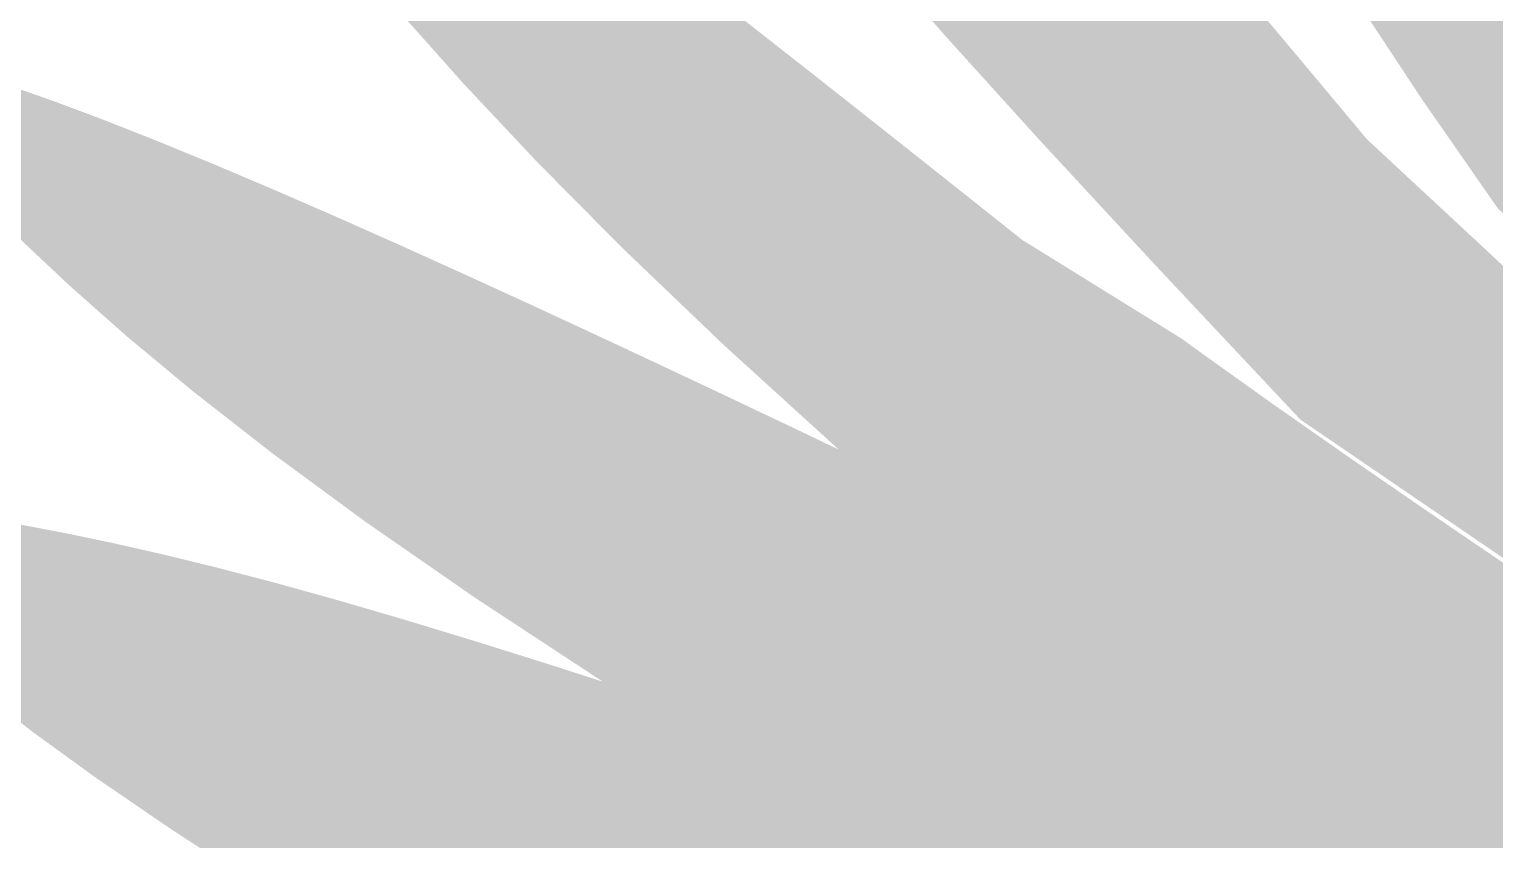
# Model space of a CAD drawing. Header units: millimetres. Extents: x -754 to 578, y -31 to 612.
# Drawn here: x -197.52 to -189.22, y 247.61 to 252.2 of the extents above; entities that cross this region are included whole.
import ezdxf

# ---------------------------------------------------------------- set-up
doc = ezdxf.new("R2010")
doc.units = ezdxf.units.MM
doc.layers.add('Images', color=7, linetype='Continuous')
doc.layers.add('magpiefill', color=3, linetype='Continuous')
picture_1 = doc.add_image_def('image11.jpg', size_in_pixel=(523, 700))

msp = doc.modelspace()

# ---------------------------------------------------------------- hatches: boundary and pattern name
at = {"layer": 'magpiefill'}
h = msp.add_hatch(color=255, dxfattribs=at)
h.dxf.hatch_style = 1
h.paths.add_polyline_path([(-189.9303720856623, 254.5066970975356), (-190.0837710727367, 254.7637359760424), (-190.2349060580317, 255.017380611164), (-190.3840034440366, 255.2668390103736), (-190.5312896332404, 255.5113191811449), (-190.6769910281327, 255.7500291309515), (-190.8213340312028, 255.9821768672666), (-190.9645450449398, 256.2069703975641), (-191.1064731430184, 256.4231236779953), (-191.2454580838552, 256.627374459423), (-191.3794622970514, 256.8159664413885), (-191.5064482122092, 256.9851433234323), (-191.6243782589299, 257.1311488050954), (-191.7312148668152, 257.2502265859188), (-191.8249204654671, 257.3386203654431), (-191.9034574844868, 257.3925738432096), (-191.9652826529618, 257.4094395060932), (-192.0108298979214, 257.391004990305), (-192.0410274458803, 257.3401667193908), (-192.0568035233532, 257.2598211168963), (-192.059086356855, 257.1528646063671), (-192.0488041729005, 257.0221936113486), (-192.0268851980046, 256.8707045553865), (-191.9942576586818, 256.7012938620262), (-191.9514988665452, 256.5161470487525), (-191.8977824735997, 256.3146060088058), (-191.8319312169487, 256.0953017293656), (-191.7527678336954, 255.8568651976113), (-191.6591150609428, 255.5979274007223), (-191.5497956357943, 255.3171193258781), (-191.423632295353, 255.0130719602583), (-191.2794477767221, 254.6844162910421), (-191.1144876917123, 254.3283251418728), (-190.9196891509643, 253.9361386822471), (-190.6844121398263, 253.4977389181261), (-190.3980166436467, 253.0030078554702), (-190.0498626477736, 252.4418275002404), (-189.6293101375552, 251.8040798583973), (-189.1997915834027, 251.1862027374388), (-188.7069655045288, 250.7328460034011), (-188.2763464964042, 250.3356850239313), (-187.9028513092853, 249.9904804631662), (-187.5813966934286, 249.6929929852435), (-187.3068993990906, 249.4389832543004), (-187.0742761765282, 249.2242119344749), (-186.878443775998, 249.0444396899038), (-186.7143189477563, 248.8954271847247), (-186.5772015356485, 248.7732776992214), (-186.463923757874, 248.6754649782642), (-186.3717009262207, 248.5998053828696), (-186.297748352477, 248.5441152740543), (-186.2392813484307, 248.5062110128349), (-186.19351522587, 248.4839089602281), (-186.1576652965829, 248.4750254772505), (-186.1289468723575, 248.4773769249187), (-186.1055977340336, 248.4901248230155), (-186.0899455386577, 248.5178113263882), (-186.0853404123282, 248.5663237486504), (-186.0951324811434, 248.6415494034155), (-186.1226718712016, 248.7493756042971), (-186.1713087086012, 248.8956896649085), (-186.2443931194404, 249.0863788988633), (-186.3452752298177, 249.3273306197752), (-186.5601796116392, 249.6014147468291), (-187.0561852245691, 250.2417996228073), (-187.4519979260675, 250.7615162573971), (-187.7669137264544, 251.1844991673355), (-188.0202286360495, 251.5346828693595), (-188.2312386651726, 251.8360018802059), (-188.4192398241439, 252.1123907166117), (-188.6003328726686, 252.3837778383446), (-188.7778375679955, 252.6540674772953), (-188.9518784167586, 252.9231578083851), (-189.1225799255925, 253.1909470065353), (-189.2900666011311, 253.4573332466675), (-189.4544629500089, 253.722214703703), (-189.6158934788602, 253.9854895525633), (-189.774482694319, 254.2470559681696)])
h = msp.add_hatch(color=253, dxfattribs=at)
h.dxf.hatch_style = 1
h.paths.add_polyline_path([(-193.2703086283626, 255.4434816119138), (-193.4510923258329, 255.6412172615388), (-193.6219824639222, 255.8266657289606), (-193.7832167476204, 256.0003587852244), (-193.9348461075198, 256.1624680328163), (-194.0761743766234, 256.3117243999859), (-194.2063186135372, 256.4464986464237), (-194.3243958768668, 256.5651615318199), (-194.4295232252179, 256.6660838158649), (-194.5208177171965, 256.747636258249), (-194.5973964114082, 256.8081896186627), (-194.6583763664589, 256.8461146567962), (-194.7033312066915, 256.8604572111976), (-194.7336608193984, 256.8529634358454), (-194.7512216576091, 256.8260545635755), (-194.7578701743533, 256.7821518272243), (-194.7554628226605, 256.7236764596277), (-194.7458560555602, 256.6530496936218), (-194.7309063260822, 256.5726927620428), (-194.7124700872558, 256.4850268977269), (-194.6919245857395, 256.3918397393886), (-194.6687302427052, 256.2923845492577), (-194.641868272954, 256.1852809954425), (-194.6103198912867, 256.0691487460511), (-194.573066312504, 255.942607469192), (-194.5290887514069, 255.8042768329732), (-194.4773684227961, 255.6527765055033), (-194.4168865414726, 255.4867261548903), (-194.346811098079, 255.3053432154096), (-194.2670571866259, 255.1102361860038), (-194.1777266769654, 254.9036113317829), (-194.0789214389501, 254.6876749178563), (-193.9707433424324, 254.4646332093339), (-193.8532942572644, 254.2366924713254), (-193.7266760532985, 254.0060589689406), (-193.5909906003873, 253.774938967289), (-193.4426813149331, 253.5412741698817), (-193.2635577995395, 253.2859480338339), (-193.0317712033602, 252.9855794546623), (-192.7254726755486, 252.6167873278835), (-192.3228133652585, 252.156190549014), (-191.8019444216437, 251.5804080135703), (-191.1410169938577, 250.8660586170692), (-190.3181822310541, 249.989761255027), (-187.1065021278795, 247.7976699488947), (-187.087569885731, 247.8071312578076), (-186.9201731829297, 247.8071312578076), (-186.8441782891016, 247.7881419826943), (-187.8034015215524, 248.497746887576), (-188.5573937953358, 249.0704857997866), (-189.13699563633, 249.5276953136434), (-189.5730475704135, 249.8907120234635), (-189.8963901234645, 250.180872523564), (-190.1378638213615, 250.4195134082625), (-190.328309189983, 250.6279712718758), (-190.4985667552072, 250.8275827087211), (-190.673961378773, 251.0357741559498), (-190.8577552658607, 251.254331422049), (-191.0476949575109, 251.4811301583397), (-191.2415269947645, 251.7140460161431), (-191.436997918662, 251.9509546467805), (-191.6318542702443, 252.1897317015726), (-191.8238425905521, 252.4282528318407), (-192.010709420626, 252.6643936889061), (-192.190474446858, 252.8962474753876), (-192.362249937044, 253.1227775990966), (-192.5254213043313, 253.3431650191422), (-192.6793739618674, 253.5565906946338), (-192.8234933227992, 253.7622355846804), (-192.9571648002742, 253.9592806483914), (-193.0797738074395, 254.146906844876), (-193.1907057574424, 254.3242951332433), (-193.2889960947224, 254.4899780770347), (-193.3722803888886, 254.6398946575208), (-193.4378442408417, 254.769335460404), (-193.4829732514832, 254.8735910713867), (-193.5049530217141, 254.9479520761718), (-193.5010691524356, 254.9877090604615), (-193.4686072445488, 254.9881526099587), (-193.404852898955, 254.9445733103657), (-193.3082910040923, 254.854360509621), (-193.182203598548, 254.7232986046064), (-193.0310720084463, 254.5592707544397), (-192.8593775599113, 254.3701601182382), (-192.6716015790676, 254.1638498551198), (-192.4722253920392, 253.9482231242021), (-192.2657303249505, 253.7311630846027), (-192.0565977039258, 253.5205528954393), (-191.8411998325208, 253.315471183725), (-191.5834729240166, 253.079778448056), (-191.2392441691262, 252.7685306549236), (-190.7643407585623, 252.3367837708191), (-190.1145898830375, 251.7395937622344), (-189.9419621082966, 251.579125439554), (-190.2629881607777, 251.9631025394805), (-190.5735169563625, 252.3333178330568), (-190.8734309904187, 252.6895261771216), (-191.1626127583142, 253.0314824285142), (-191.4409447554178, 253.358941444074), (-191.7083094770973, 253.6716580806403), (-191.9645894187211, 253.9693871950524), (-192.2096670756574, 254.2518836441496), (-192.443484144878, 254.5190317704721), (-192.6662191297692, 254.7712338593645), (-192.8781097353205, 255.0090216818719), (-193.0793936665217, 255.2329270090398)])
h = msp.add_hatch(color=255, dxfattribs=at)
h.dxf.hatch_style = 1
h.paths.add_polyline_path([(-190.1145898830375, 251.7395937622344), (-190.7643407585624, 252.3367837708191), (-191.2392441691264, 252.7685306549236), (-191.5834729240167, 253.0797784480561), (-191.8411998325208, 253.315471183725), (-192.0565977039258, 253.5205528954393), (-192.2657303249505, 253.7311630846027), (-192.4722253920392, 253.9482231242021), (-192.6716015790676, 254.1638498551198), (-192.8593775599113, 254.3701601182381), (-193.0310720084463, 254.5592707544397), (-193.182203598548, 254.7232986046064), (-193.3082910040923, 254.854360509621), (-193.404852898955, 254.9445733103657), (-193.4686072445488, 254.9881526099587), (-193.5010691524356, 254.9877090604615), (-193.5049530217141, 254.9479520761718), (-193.4829732514832, 254.8735910713867), (-193.4378442408417, 254.769335460404), (-193.3722803888886, 254.6398946575208), (-193.2889960947224, 254.4899780770347), (-193.1907057574423, 254.3242951332433), (-193.0797738074395, 254.146906844876), (-192.9571648002742, 253.9592806483914), (-192.8234933227992, 253.7622355846804), (-192.6793739618674, 253.5565906946338), (-192.5254213043313, 253.3431650191422), (-192.362249937044, 253.1227775990966), (-192.190474446858, 252.8962474753876), (-192.010709420626, 252.6643936889061), (-191.8238425905521, 252.4282528318407), (-191.6318542702443, 252.1897317015726), (-191.436997918662, 251.9509546467805), (-191.2415269947645, 251.7140460161431), (-191.0476949575109, 251.4811301583397), (-190.8577552658607, 251.254331422049), (-190.673961378773, 251.0357741559498), (-190.4985667552072, 250.8275827087211), (-190.328309189983, 250.6279712718758), (-190.1378638213615, 250.4195134082625), (-189.8963901234645, 250.180872523564), (-189.5730475704135, 249.8907120234635), (-189.13699563633, 249.5276953136434), (-188.5573937953358, 249.0704857997866), (-187.8034015215524, 248.497746887576), (-186.8441782891016, 247.7881419826943), (-186.6969784010845, 247.7513603118553), (-186.4179830745263, 247.6955893659027), (-186.0273915898798, 247.7513603118553), (-185.9447055491882, 247.7678891862394), (-186.0463386336478, 247.8722868904068), (-186.1670532580909, 247.9949502892887), (-186.305850179646, 248.1348788043327), (-186.4617301554412, 248.2910718569853), (-186.6336939426046, 248.4625288686944), (-186.7368594752527, 248.5649619701168), (-188.1138544999562, 249.8691082375894), (-189.2458187332645, 250.9320165956607)])
h = msp.add_hatch(color=253, dxfattribs=at)
h.dxf.hatch_style = 1
h.paths.add_polyline_path([(-194.2955911467377, 252.8895766752437), (-194.5548441682294, 253.0841919196988), (-194.8030640312666, 253.2673780841473), (-195.0404212206306, 253.4389162439479), (-195.2664037954585, 253.5980249070555), (-195.4804998148877, 253.7439225814248), (-195.6821973380556, 253.8758277750106), (-195.8709844240992, 253.9929589957678), (-196.0463491321559, 254.0945347516509), (-196.2077795213631, 254.1797735506149), (-196.3546907335509, 254.248098576888), (-196.4862062413205, 254.2997517197923), (-196.6013765999662, 254.3351795449232), (-196.6992523647826, 254.3548286178765), (-196.7788840910634, 254.3591455042475), (-196.8393223341031, 254.348576769632), (-196.8796176491958, 254.3235689796253), (-196.8988205916359, 254.2845686998232), (-196.8959832696557, 254.2314441279829), (-196.8701640032401, 254.1617499905084), (-196.8204226653121, 254.0724626459652), (-196.7458191287947, 253.960558452919), (-196.645413266611, 253.8230137699354), (-196.518264951684, 253.6568049555804), (-196.3634340569367, 253.4589083684193), (-196.1799804552922, 253.2263003670178), (-195.9657231054224, 252.9560897166874), (-195.7135173089943, 252.6459148097209), (-195.4149774534239, 252.2935464451575), (-195.0617179261274, 251.8967554220357), (-194.6453531145203, 251.4533125393947), (-194.1574974060191, 250.960988596273), (-193.5897651880394, 250.4175543917096), (-192.9337708479975, 249.8207807247433), (-192.8352377079154, 249.773695183278), (-192.4791860644915, 249.6021510822027), (-192.123518530582, 249.4292248882556), (-191.9936675279457, 249.3654681589177), (-192.274573823185, 249.7373063567944), (-192.5341081913432, 250.0735655909159), (-192.7721630690263, 250.3760231958381), (-192.9886308928404, 250.6464565061162), (-193.1834040993912, 250.8866428563058), (-193.356375125285, 251.0983595809625), (-193.5074364071273, 251.2833840146418), (-193.6364803815244, 251.4434934918993), (-193.7435326446843, 251.5804677305715), (-193.8291514312228, 251.6960959816199), (-193.8940281353582, 251.7921698792867), (-193.9388541513086, 251.8704810578146), (-193.9643208732921, 251.9328211514459), (-193.9711196955267, 251.980981794423), (-193.9599420122307, 252.0167546209884), (-193.9314792176221, 252.0419312653846), (-193.8821691672465, 252.0551181078837), (-193.7914355619591, 252.0421805128773), (-193.6344485639427, 251.9857985907865), (-193.38637833538, 251.8686524520326), (-193.0223950384538, 251.6734222070366), (-192.5176688353468, 251.3827879662199), (-191.8900599856022, 251.0051189713289), (-192.3220813007675, 251.3484293506213), (-192.718673592122, 251.6627158306559), (-193.0834194726661, 251.9505723238127), (-193.4199015553996, 252.2145927424705), (-193.7317024533229, 252.4573709990088), (-194.0224047794356, 252.6815010058068)])
h = msp.add_hatch(color=253, dxfattribs=at)
h.dxf.hatch_style = 1
h.paths.add_polyline_path([(-194.6787339349058, 250.6418843141946), (-195.0530224774114, 250.8133858969299), (-195.4225992222692, 250.9803828191518), (-195.7844424711389, 251.141134635064), (-196.1355305256803, 251.29390089887), (-196.4728416875533, 251.4369411647734), (-196.793320117611, 251.5685491147546), (-197.0937734134806, 251.6871549419017), (-197.3709750319823, 251.7912229670794), (-197.6216984299371, 251.8792175111527), (-197.8427170641651, 251.9496028949865), (-198.030804391487, 252.0008434394456), (-198.1827338687231, 252.031403465395), (-198.2952789526942, 252.0397472936994), (-198.3659727896201, 252.0245269399483), (-198.3953872833193, 251.9851451986296), (-198.3848540270089, 251.9211925589559), (-198.3357046139068, 251.8322595101396), (-198.2492706372307, 251.7179365413932), (-198.1268836901982, 251.5778141419295), (-197.969875366027, 251.4114828009604), (-197.7795772579346, 251.218533007699), (-197.555467635157, 250.9982386448663), (-197.2896114710029, 250.7486071692181), (-196.9722204147991, 250.4673294310194), (-196.5935061158726, 250.1520962805347), (-196.1436802235504, 249.800598568029), (-195.6129543871594, 249.4105271437668), (-194.9915402560263, 248.9795728580127), (-194.2696494794785, 248.5054265610318), (-194.095117498503, 248.4490940042451), (-193.6215612861586, 248.2928895622225), (-193.1268532086925, 248.1267543749516), (-192.9724220328684, 248.0741187347454), (-193.4852042833525, 248.409625838115), (-193.9203123582693, 248.7275268903877), (-194.2844527021975, 249.0261248866125), (-194.5843317597154, 249.3037228218388), (-194.8266559754015, 249.5586236911157), (-195.0181317938343, 249.7891304894926), (-195.1654656595923, 249.9935462120185), (-195.2753640172538, 250.1701738537427), (-195.3495349275033, 250.3163365679762), (-195.369692915449, 250.4254381410756), (-195.3125541223044, 250.4899025176594), (-195.1548346892839, 250.5021536423457), (-194.8732507576011, 250.4546154597533), (-194.4445184684701, 250.3397119145002), (-193.8453539631049, 250.1498669512049), (-193.0524733827189, 249.8775045144856), (-193.1940037562533, 249.9451369299967), (-193.5578145049045, 250.1177560608729), (-193.9281082503121, 250.2923289503698), (-194.3027552930927, 250.4676185167424)])
h = msp.add_hatch(color=255, dxfattribs=at)
h.dxf.hatch_style = 1
h.paths.add_polyline_path([(-190.9866683593221, 250.4460279388096), (-191.8473698882416, 250.9794298400036), (-192.5176688353468, 251.3827879662199), (-193.0223950384538, 251.6734222070366), (-193.38637833538, 251.8686524520326), (-193.6344485639427, 251.9857985907865), (-193.7914355619591, 252.0421805128773), (-193.8821691672465, 252.0551181078837), (-193.9314792176221, 252.0419312653846), (-193.9599420122307, 252.0167546209884), (-193.9711196955267, 251.980981794423), (-193.9643208732921, 251.9328211514459), (-193.9388541513086, 251.8704810578146), (-193.8940281353582, 251.7921698792867), (-193.8291514312228, 251.6960959816199), (-193.7435326446843, 251.5804677305715), (-193.6364803815244, 251.4434934918993), (-193.5074364071274, 251.2833840146418), (-193.356375125285, 251.0983595809625), (-193.1834040993912, 250.8866428563059), (-192.9886308928404, 250.6464565061162), (-192.7721630690263, 250.3760231958381), (-192.5341081913432, 250.0735655909159), (-192.274573823185, 249.7373063567944), (-191.9936675279457, 249.3654681589178), (-191.7659048107868, 249.253636862922), (-191.4040146097068, 249.0741072676878), (-191.035517631942, 248.8893563640378), (-190.6580835820931, 248.6981044134576), (-190.2707882546476, 248.499660791618), (-189.8783318036422, 248.2956913309302), (-189.4868204730011, 248.0884509779914), (-189.1023605066484, 247.8801946793984), (-188.7310581485084, 247.6731773817486), (-188.3790196425049, 247.4696540316385), (-188.0523512325621, 247.2718795756652), (-187.7571591626042, 247.0821089604256), (-187.5339619150902, 247.0821089604256), (-187.3665652122892, 247.0821089604256), (-187.2549665885319, 247.1936508523305), (-187.087569885731, 247.1936508523305), (-187.0317718066868, 247.472505582093), (-187.0317718066868, 247.5840474739978), (-187.310767133245, 247.6955893659027), (-187.1178223819174, 247.7920126992364), (-187.4317371401714, 248.0065588682531), (-187.8024527274681, 248.2571158629308), (-188.2169380913554, 248.5360529385827), (-188.6621621793833, 248.8357393505241), (-189.125093939101, 249.1485443540691), (-189.5927023180568, 249.4668372045314), (-190.0519562638003, 249.7829871572257), (-190.4898247238802, 250.089363467466), (-190.8963532866512, 250.3800380256174)])
h = msp.add_hatch(color=255, dxfattribs=at)
h.dxf.hatch_style = 1
h.paths.add_polyline_path([(-191.7659048107869, 249.2536368629221), (-192.123518530582, 249.4292248882556), (-192.4791860644916, 249.6021510822027), (-192.8352377079156, 249.7736951832782), (-193.0524733827189, 249.8775045144855), (-193.8453539631049, 250.1498669512049), (-194.4445184684701, 250.3397119145002), (-194.8732507576011, 250.4546154597533), (-195.1548346892839, 250.5021536423457), (-195.3125541223044, 250.4899025176594), (-195.369692915449, 250.4254381410756), (-195.3495349275033, 250.3163365679762), (-195.2753640172538, 250.1701738537427), (-195.1654656595923, 249.9935462120185), (-195.0181317938343, 249.7891304894926), (-194.8266559754015, 249.5586236911157), (-194.5843317597154, 249.3037228218388), (-194.2844527021975, 249.0261248866125), (-193.9203123582693, 248.7275268903877), (-193.4852042833525, 248.409625838115), (-192.9724220328684, 248.0741187347454), (-192.6116334534743, 247.9511491481048), (-192.0778200722407, 247.7667228999982), (-191.5324425741953, 247.5748778995246), (-190.9838083329094, 247.377204728221), (-190.4402247219538, 247.1752939676242), (-189.9099991148993, 246.9707361992712), (-189.401438885317, 246.7651220046988), (-188.9228514067779, 246.560041965444), (-188.4825440528527, 246.3570866630436), (-188.2035487262949, 246.3570866630436), (-187.9803539444493, 246.412857608996), (-187.8687553206925, 246.5801704468535), (-187.8129572416483, 246.9705670685208), (-187.7571591626042, 247.0821089604256), (-188.0523512325622, 247.2718795756652), (-188.379019642505, 247.4696540316385), (-188.7310581485084, 247.6731773817486), (-189.1023605066486, 247.8801946793984), (-189.4868204730011, 248.0884509779914), (-189.8783318036422, 248.2956913309302), (-190.2707882546475, 248.4996607916179), (-190.658083582093, 248.6981044134576), (-191.0355176319421, 248.8893563640378), (-191.4040146097068, 249.0741072676878)])
h = msp.add_hatch(color=253, dxfattribs=at)
h.dxf.hatch_style = 1
h.paths.add_polyline_path([(-195.3824730711114, 248.8535158021037), (-195.7650199492741, 248.9653902064127), (-196.1232140254675, 249.0650303371131), (-196.4565815622012, 249.1521973096928), (-196.765314621501, 249.2275395242802), (-197.0497717152718, 249.291927202164), (-197.3103113554186, 249.3462305646326), (-197.5472920538463, 249.3913198329747), (-197.7610723224598, 249.4280652284788), (-197.9520106731642, 249.4573369724334), (-198.1204656178643, 249.4800052861272), (-198.2669066321436, 249.4967953539672), (-198.3922470462999, 249.5078522128349), (-198.4975111543093, 249.5131758627303), (-198.5837232501482, 249.5127663036533), (-198.651907627793, 249.5066235356041), (-198.7030885812196, 249.4947475585825), (-198.7382904044046, 249.4771383725885), (-198.7585373913242, 249.4537959776223), (-198.7645081364225, 249.4244430982397), (-198.7554984360162, 249.3876933572201), (-198.7304583868896, 249.3418831018986), (-198.6883380858272, 249.285348679611), (-198.6280876296133, 249.2164264376923), (-198.5486571150326, 249.1334527234781), (-198.4489966388694, 249.0347638843035), (-198.3280562979083, 248.9186962675039), (-198.1830093529243, 248.7831416557689), (-198.0039217206559, 248.6242135732064), (-197.7790824818322, 248.4375809792784), (-197.4967807171823, 248.2189128334464), (-197.1453055074356, 247.9638780951725), (-196.7129459333209, 247.6681457239189), (-196.1879910755675, 247.3273846791473), (-195.5593765624416, 246.9376647581143), (-195.3046328385367, 246.9030978486299), (-194.9951142421835, 246.8602012070556), (-194.6739186235576, 246.814437960995), (-194.636413822654, 246.8089176473848), (-194.9283635994132, 246.9542757724018), (-195.1728480242624, 247.0975507364211), (-195.3749372846192, 247.2374239854214), (-195.5397015679008, 247.3725769653816), (-195.6722110615248, 247.5016911222804), (-195.7775359529086, 247.6234479020967), (-195.8607464294697, 247.7365287508092), (-195.9269126786253, 247.8396151143969), (-195.980382724059, 247.9318190766239), (-196.0226159345169, 248.0139752723968), (-196.0543495150114, 248.0873489744077), (-196.0763206705548, 248.1532054553489), (-196.0892666061594, 248.2128099879121), (-196.0939245268372, 248.2674278447896), (-196.0910316376007, 248.3183242986734), (-196.0813251434619, 248.3667646222557), (-196.0652605218978, 248.4136345058201), (-196.0421663402432, 248.4583013100164), (-196.0110894382976, 248.4997528130865), (-195.9710766558604, 248.5369767932717), (-195.9211748327312, 248.5689610288134), (-195.8604308087094, 248.5946932979535), (-195.7878914235943, 248.6131613789331), (-195.7026035171856, 248.6233530499941), (-195.6032825592507, 248.6242722161003), (-195.4873185394297, 248.6149872891059), (-195.3517700773307, 248.5945828075872), (-195.1936957925618, 248.5621433101208), (-195.0101543047311, 248.5167533352833), (-194.7982042334468, 248.457497421651), (-194.554904198317, 248.3834601078006), (-194.2773128189499, 248.2937259323085), (-193.9584676088378, 248.185708514926), (-193.5753216570114, 248.0501378001035), (-193.1008069463855, 247.8760728134663), (-192.5078554598749, 247.6525725806393), (-191.7693991803945, 247.3686961272479), (-190.8583700908593, 247.0135024789173), (-189.7477001741839, 246.5760506612726), (-188.4103214132836, 246.0453996999389), (-188.4267459738085, 246.0782319332813), (-188.4825440528527, 246.3570866630436), (-188.9228514067777, 246.560041965444), (-189.401438885317, 246.7651220046988), (-189.9099991148993, 246.9707361992712), (-190.4402247219538, 247.1752939676242), (-190.9838083329094, 247.377204728221), (-191.5324425741953, 247.5748778995246), (-192.0778200722407, 247.7667228999982), (-192.6116334534743, 247.9511491481048), (-193.1268532086925, 248.1267543749516), (-193.6215612861585, 248.2928895622225), (-194.095117498503, 248.4490940042451), (-194.5468816583563, 248.5949069953477), (-194.976213578349, 248.7298678298579)])
h = msp.add_hatch(color=255, dxfattribs=at)
h.dxf.hatch_style = 1
h.paths.add_polyline_path([(-192.5078554598749, 247.6525725806393), (-193.1008069463855, 247.8760728134663), (-193.5753216570114, 248.0501378001035), (-193.9584676088378, 248.185708514926), (-194.2773128189499, 248.2937259323085), (-194.554904198317, 248.3834601078006), (-194.7982042334468, 248.457497421651), (-195.0101543047311, 248.5167533352833), (-195.1936957925618, 248.5621433101208), (-195.3517700773307, 248.5945828075872), (-195.4873185394297, 248.6149872891059), (-195.6032825592507, 248.6242722161003), (-195.7026035171856, 248.6233530499941), (-195.7878914235943, 248.6131613789331), (-195.8604308087094, 248.5946932979535), (-195.9211748327312, 248.5689610288134), (-195.9710766558604, 248.5369767932717), (-196.0110894382976, 248.4997528130865), (-196.0421663402432, 248.4583013100164), (-196.0652605218978, 248.4136345058201), (-196.0813251434619, 248.3667646222557), (-196.0910316376007, 248.3183242986734), (-196.0939245268372, 248.2674278447896), (-196.0892666061594, 248.2128099879121), (-196.0763206705548, 248.1532054553489), (-196.0543495150114, 248.0873489744077), (-196.0226159345169, 248.0139752723968), (-195.980382724059, 247.9318190766239), (-195.9269126786253, 247.8396151143969), (-195.8607464294697, 247.7365287508092), (-195.7775359529086, 247.6234479020967), (-195.6722110615248, 247.5016911222804), (-195.5397015679008, 247.3725769653816), (-195.3749372846192, 247.2374239854214), (-195.1728480242624, 247.0975507364211), (-194.9283635994132, 246.9542757724018), (-194.636413822654, 246.8089176473848), (-194.3393558891667, 246.7651938329996), (-193.9897359455183, 246.7118545456204), (-193.6233686991197, 246.6538058214087), (-193.239925523265, 246.5907191913771), (-192.8445236583959, 246.523409420384), (-192.4436418117403, 246.4529770817492), (-192.0437586905268, 246.3805227487924), (-191.6513530019836, 246.3071469948335), (-191.2729034533388, 246.2339503931922), (-190.9148887518207, 246.1620335171885), (-190.5837876046575, 246.0924969401421), (-190.2833132179874, 246.0260558737035), (-190.0061167935886, 245.9618840828475), (-189.742084032149, 245.8987699708797), (-189.4811006343566, 245.8355019411054), (-189.2130523008993, 245.7708683968301), (-188.9278247324653, 245.7036577413595), (-188.6153036297425, 245.6326583779989), (-188.2653746934189, 245.5566587100539), (-188.3151473500517, 245.8551494312971), (-188.4103214132836, 246.0453996999389), (-189.7477001741841, 246.5760506612726), (-190.8583700908593, 247.0135024789173), (-191.7693991803945, 247.3686961272479)])

# ---------------------------------------------------------------- pictures from other files: only their frames are drawn
at = {"layer": 'Images'}
image = msp.add_image(picture_1, insert=(-355.8175818121082, 1.13686837721616e-13), size_in_units=(221.90142857142854, 296.99999999999994), dxfattribs=at)
image.dxf.flags = 7

doc.saveas('drawing.dxf')
